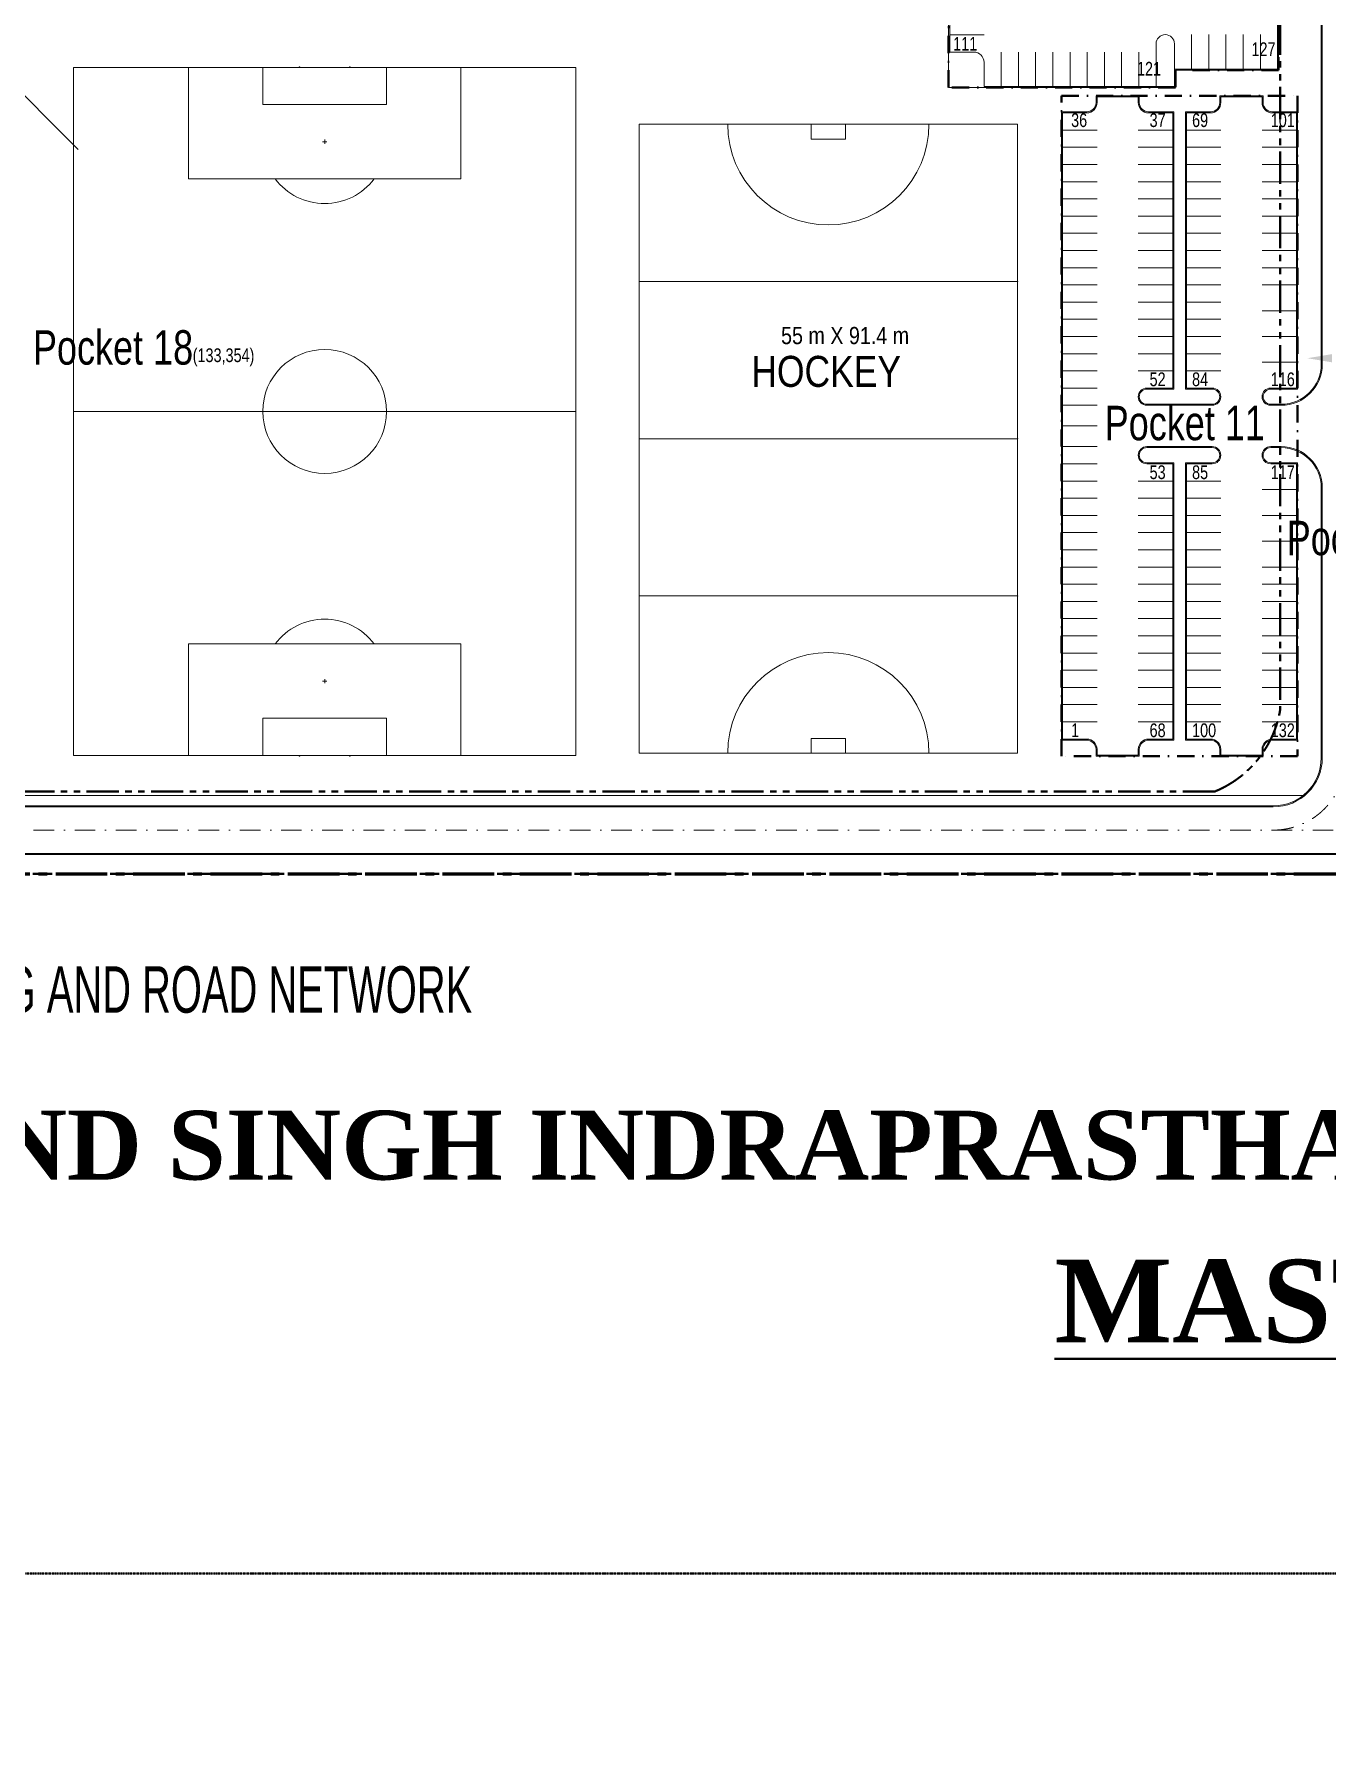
# Model space of a CAD drawing. Header units: inches. Extents: x 5542223 to 12533222, y 497239 to 5189502.
# Drawn here: x 6555864 to 6743745, y 1792838 to 2042970 of the extents above; entities that cross this region are included whole.
import ezdxf
from ezdxf.enums import TextEntityAlignment as Align

# ---------------------------------------------------------------- set-up
doc = ezdxf.new("R2010")
doc.units = ezdxf.units.IN
doc.header["$MEASUREMENT"] = 0
for name, pattern in [('CENTER2', [1.125, 0.75, -0.125, 0.125, -0.125]), ('DASHDOT', [1, 0.5, -0.25, 0, -0.25]), ('PHANTOM2', [1.25, 0.625, -0.125, 0.125, -0.125, 0.125, -0.125])]:
    doc.linetypes.add(name, pattern=pattern)
doc.layers.get('0').update_dxf_attribs({"color": 1})
for name, color, linetype, lineweight in [('Area_parking', 7, 'DASHDOT', 40), ('el6', 7, 'Continuous', 18), ('new site profile', 7, 'CENTER2', 60), ('PARKING NO TXT', 7, 'Continuous', 9), ('Parking_Text', 7, 'Continuous', 18), ('PAVEMENT', 7, 'Continuous', 15), ('Road', 7, 'Continuous', 15), ('Road_center', 7, 'DASHDOT', 13), ('Road_CStone', 8, 'Continuous', 15), ('ROW', 7, 'PHANTOM2', 40), ('S_Parkingbays', 7, 'Continuous', 13), ('site txt', 7, 'Continuous', 18), ('SPORTS', 7, 'Continuous', 5), ('TEXT', 7, 'Continuous', 20)]:
    doc.layers.add(name, color=color, linetype=linetype, lineweight=lineweight)
doc.layers.add('TEXT-NEW', color=7, linetype='Continuous')
doc.styles.add('MUNISH', font='arial.ttf', dxfattribs={"height": 750})
doc.styles.add('NITIN', font='ARIALN.TTF', dxfattribs={"width": 0.75})
doc.styles.add('Parking_txt', font='arial.ttf', dxfattribs={"width": 0.75})

# ---------------------------------------------------------------- blocks, each defined once
blk = doc.blocks.new('A$C56F672AB')
at = {"color": 2}
for p, q in [((-3700, 50000), (-3700, 50100)), ((-3700, 50100), (-3600, 50100)), ((-3600, 50100), (-3600, 50000)), ((3700, 50100), (3600, 50100)), ((3600, 50100), (3600, 50000)), ((3700, 50000), (3700, 50100)), ((-3600, 50000), (-3700, 50000)), ((3600, 50000), (3700, 50000)), ((-3700, -50000), (-3700, -50100)), ((-3600, -50000), (-3700, -50000)), ((-3600, -50100), (-3600, -50000)), ((3600, -50100), (3600, -50000)), ((3600, -50000), (3700, -50000)), ((3700, -50000), (3700, -50100)), ((-3700, -50100), (-3600, -50100)), ((3700, -50100), (3600, -50100))]:
    blk.add_line(p, q, dxfattribs=at)
for p, q in [((-36500, -50000), (-36500, 50000)), ((-36500, 50000), (36500, 50000)), ((36500, 50000), (36500, -50000)), ((36500, -50000), (-36500, -50000))]:
    blk.add_line(p, q)
at = {"color": 8}
for p, q in [((-19800, 33800), (-19800, 50000)), ((-9000, 50000), (-9000, 44600)), ((9000, 44600), (9000, 50000)), ((19800, 50000), (19800, 33800)), ((-9000, 44600), (9000, 44600)), ((300, 39200), (-300, 39200)), ((0, 38900), (0, 39500)), ((19800, 33800), (-19800, 33800)), ((-36500, 0), (36500, 0)), ((-36500, 0), (36500, 0)), ((19800, -33800), (-19800, -33800)), ((-19800, -33800), (-19800, -50000)), ((19800, -50000), (19800, -33800)), ((300, -39200), (-300, -39200)), ((0, -38900), (0, -39500)), ((-9000, -50000), (-9000, -44600)), ((-9000, -44600), (9000, -44600)), ((9000, -44600), (9000, -50000))]:
    blk.add_line(p, q, dxfattribs=at)
for centre, major_axis, start_param, end_param in [((0, 39200), (9000, 0), 3.7850813, 5.6396717), ((0, 0), (-9000, 0), 3.1416112, 9.4247965), ((0, 0), (-9000, 0), 3.1416112, 9.4247965), ((0, -39200), (-9000, 0), 3.7851063, 5.6396967)]:
    blk.add_ellipse(centre, major_axis=major_axis, ratio=1, start_param=start_param, end_param=end_param, dxfattribs=at)
at = {"color": 2}
for points in [[(-3700, 50000), (-3600, 50000), (-3700, 50100), (-3600, 50100)], [(3700, 50000), (3600, 50000), (3700, 50100), (3600, 50100)], [(-3700, -50000), (-3600, -50000), (-3700, -50100), (-3600, -50100)], [(3700, -50000), (3600, -50000), (3700, -50100), (3600, -50100)]]:
    blk.add_solid(points, dxfattribs=at)
blk = doc.blocks.new('HOCKEY')
at = {"layer": 'SPORTS'}
for p, q in [((-27500, 45700), (-27500, -45700)), ((27500, 45700), (-27500, 45700)), ((27500, -45700), (27500, 45700)), ((27500, 22850), (-27500, 22850)), ((27500, 0), (-27500, 0)), ((27500, -22850), (-27500, -22850)), ((-27500, -45700), (27500, -45700))]:
    blk.add_line(p, q, dxfattribs=at)
for points in [[(2500, 45700), (2500, 43560), (-2500, 43560), (-2500, 45700)], [(2500, -45700), (2500, -43560), (-2500, -43560), (-2500, -45700)]]:
    blk.add_lwpolyline(points, dxfattribs=at)
for centre, start, end in [((0, 45700), 180, 360), ((0, -45700), 0, 180)]:
    blk.add_arc(centre, 14630, start, end, dxfattribs=at)
for p in [(27500, 22850), (27500, 0), (27500, -22850)]:
    blk.add_point(p, dxfattribs=at)
at = {"layer": 'SPORTS', "style": 'NITIN'}
blk.add_text('55 m X 91.4 m', height=2500, dxfattribs=at).set_placement((2433, 13748), align=Align.CENTER)
blk.add_text('HOCKEY', height=4500, dxfattribs=at).set_placement((-11197, 7540))

msp = doc.modelspace()

# ---------------------------------------------------------------- linework, layer by layer
msp.add_circle((6864263.374, 1819279.277), 1322040.52)
at = {"layer": 'Area_parking', "ltscale": 5000}
for p, q in [((6736767.133, 2069646.245), (6736767.133, 2037786.245)), ((6688794.633, 2035257.199), (6688794.633, 2063237.199)), ((6736767.133, 2037786.245), (6721767.133, 2037786.245)), ((6721767.133, 2037786.245), (6721767.133, 2035257.199)), ((6721767.133, 2035257.199), (6688794.633, 2035257.199))]:
    msp.add_line(p, q, dxfattribs=at)
at = {"layer": 'Area_parking', "ltscale": 5000, "elevation": 0}
msp.add_lwpolyline([(6705217.133, 2034067.839), (6739517.133, 2034067.839), (6739517.133, 1938067.839), (6705217.133, 1938067.839)], close=True, dxfattribs=at)
at = {"layer": 'new site profile', "ltscale": 10000}
msp.add_lwpolyline([(6761787.132, 2262957.199), (6513967.133, 2074507.199), (6410217.133, 1970957.199), (6410217.133, 1920957.199), (6513967.133, 1920957.199), (6761787.133, 1920957.199)], dxfattribs=at)
at = {"layer": 'PAVEMENT', "ltscale": 6000}
msp.add_line((6740313.591, 1932357.199), (6548987.153, 1932357.199), dxfattribs=at)
at = {"layer": 'Road'}
for p, q in [((6736617.133, 2037936.245), (6736617.133, 2069496.245)), ((6688944.633, 2040407.199), (6688944.633, 2060407.199)), ((6718944.633, 2041599.995), (6718944.633, 2035407.199)), ((6721617.133, 2035407.199), (6721617.133, 2041599.995)), ((6692444.633, 2040407.199), (6688944.633, 2040407.199)), ((6693944.633, 2038907.199), (6693944.633, 2035407.199)), ((6736617.133, 2037936.245), (6721617.133, 2037936.245)), ((6721617.133, 2037936.245), (6721617.133, 2035407.199)), ((6721617.133, 2035407.199), (6693944.633, 2035407.199)), ((6710367.133, 2033917.839, 0), (6710367.133, 2033067.839, 0)), ((6710367.133, 2033917.839, 0), (6716367.133, 2033917.839, 0)), ((6716367.133, 2033917.839, 0), (6716367.133, 2033067.839, 0)), ((6728367.133, 2033917.839, 0), (6728367.133, 2033067.839, 0)), ((6728367.133, 2033917.839, 0), (6734367.133, 2033917.839, 0)), ((6734367.133, 2033917.839, 0), (6734367.133, 2033067.839, 0)), ((6705367.133, 2031567.839, 0), (6705367.133, 1940567.839, 0)), ((6705367.133, 2031567.839, 0), (6708867.133, 2031567.839, 0)), ((6717867.133, 2031567.839, 0), (6721367.133, 2031567.839, 0)), ((6721367.133, 2031567.839, 0), (6721367.133, 1991567.839, 0)), ((6723367.133, 2031567.839, 0), (6723367.133, 1991567.839, 0)), ((6723367.133, 2031567.839, 0), (6726867.133, 2031567.839, 0)), ((6735867.133, 2031567.839, 0), (6739367.133, 2031567.839, 0)), ((6739367.133, 2031567.839, 0), (6739367.133, 1991567.839, 0)), ((6705367.133, 2029067.839, 0), (6710367.133, 2029067.839, 0)), ((6716367.133, 2029067.839, 0), (6721367.133, 2029067.839, 0)), ((6723367.133, 2029067.839, 0), (6728367.133, 2029067.839, 0)), ((6734367.133, 2029067.839, 0), (6739367.133, 2029067.839, 0)), ((6705367.133, 2026567.839, 0), (6710367.133, 2026567.839, 0)), ((6716367.133, 2026567.839, 0), (6721367.133, 2026567.839, 0)), ((6723367.133, 2026567.839, 0), (6728367.133, 2026567.839, 0)), ((6734367.133, 2026567.839, 0), (6739367.133, 2026567.839, 0)), ((6705367.133, 2024067.839, 0), (6710367.133, 2024067.839, 0)), ((6716367.133, 2024067.839, 0), (6721367.133, 2024067.839, 0)), ((6723367.133, 2024067.839, 0), (6728367.133, 2024067.839, 0)), ((6734367.133, 2024067.839, 0), (6739367.133, 2024067.839, 0)), ((6705367.133, 2021567.839, 0), (6710367.133, 2021567.839, 0)), ((6716367.133, 2021567.839, 0), (6721367.133, 2021567.839, 0)), ((6723367.133, 2021567.839, 0), (6728367.133, 2021567.839, 0)), ((6734367.133, 2021567.839, 0), (6739367.133, 2021567.839, 0)), ((6705367.133, 2019067.839, 0), (6710367.133, 2019067.839, 0)), ((6716367.133, 2019067.839, 0), (6721367.133, 2019067.839, 0)), ((6723367.133, 2019067.839, 0), (6728367.133, 2019067.839, 0)), ((6734367.133, 2019067.839, 0), (6739367.133, 2019067.839, 0)), ((6705367.133, 2016567.839, 0), (6710367.133, 2016567.839, 0)), ((6716367.133, 2016567.839, 0), (6721367.133, 2016567.839, 0)), ((6723367.133, 2016567.839, 0), (6728367.133, 2016567.839, 0)), ((6734367.133, 2016567.839, 0), (6739367.133, 2016567.839, 0)), ((6705367.133, 2014067.839, 0), (6710367.133, 2014067.839, 0)), ((6716367.133, 2014067.839, 0), (6721367.133, 2014067.839, 0)), ((6723367.133, 2014067.839, 0), (6728367.133, 2014067.839, 0)), ((6734367.133, 2014067.839, 0), (6739367.133, 2014067.839, 0)), ((6705367.133, 2011567.839, 0), (6710367.133, 2011567.839, 0)), ((6716367.133, 2011567.839, 0), (6721367.133, 2011567.839, 0)), ((6723367.133, 2011567.839, 0), (6728367.133, 2011567.839, 0)), ((6734367.133, 2011567.839, 0), (6739367.133, 2011567.839, 0)), ((6705367.133, 2009067.839, 0), (6710367.133, 2009067.839, 0)), ((6716367.133, 2009067.839, 0), (6721367.133, 2009067.839, 0)), ((6723367.133, 2009067.839, 0), (6728367.133, 2009067.839, 0)), ((6734367.133, 2009067.839, 0), (6739367.133, 2009067.839, 0)), ((6705367.133, 2006567.839, 0), (6710367.133, 2006567.839, 0)), ((6716367.133, 2006567.839, 0), (6721367.133, 2006567.839, 0)), ((6723367.133, 2006567.839, 0), (6728367.133, 2006567.839, 0)), ((6734367.133, 2006567.839, 0), (6739367.133, 2006567.839, 0)), ((6705367.133, 2004067.839, 0), (6710367.133, 2004067.839, 0)), ((6716367.133, 2004067.839, 0), (6721367.133, 2004067.839, 0)), ((6723367.133, 2004067.839, 0), (6728367.133, 2004067.839, 0)), ((6705367.133, 2001567.839, 0), (6710367.133, 2001567.839, 0)), ((6716367.133, 2001567.839, 0), (6721367.133, 2001567.839, 0)), ((6723367.133, 2001567.839, 0), (6728367.133, 2001567.839, 0)), ((6734367.133, 2002817.839, 0), (6739367.133, 2002817.839, 0)), ((6705367.133, 1999067.839, 0), (6710367.133, 1999067.839, 0)), ((6716367.133, 1999067.839, 0), (6721367.133, 1999067.839, 0)), ((6723367.133, 1999067.839, 0), (6728367.133, 1999067.839, 0)), ((6734367.133, 1999067.839, 0), (6739367.133, 1999067.839, 0)), ((6705367.133, 1996567.839, 0), (6710367.133, 1996567.839, 0)), ((6716367.133, 1996567.839, 0), (6721367.133, 1996567.839, 0)), ((6723367.133, 1996567.839, 0), (6728367.133, 1996567.839, 0)), ((6705367.133, 1994067.839, 0), (6710367.133, 1994067.839, 0)), ((6716367.133, 1994067.839, 0), (6721367.133, 1994067.839, 0)), ((6723367.133, 1994067.839, 0), (6728367.133, 1994067.839, 0)), ((6734367.133, 1995317.839, 0), (6739367.133, 1995317.839, 0)), ((6705367.133, 1991567.839, 0), (6710367.133, 1991567.839, 0)), ((6717617.133, 1991567.839, 0), (6721367.133, 1991567.839, 0)), ((6723367.133, 1991567.839, 0), (6727117.133, 1991567.839, 0)), ((6735617.133, 1991567.839, 0), (6739367.133, 1991567.839, 0)), ((6705367.133, 1989067.839, 0), (6710367.133, 1989067.839, 0)), ((6717617.133, 1989067.839, 0), (6727117.133, 1989067.839, 0)), ((6735617.133, 1989067.839, 0), (6737117.133, 1989067.839, 0)), ((6705367.133, 1986067.839, 0), (6710367.133, 1986067.839, 0)), ((6705367.133, 1983067.839, 0), (6710367.133, 1983067.839, 0)), ((6717617.133, 1983067.839, 0), (6727117.133, 1983067.839, 0)), ((6735617.133, 1983067.839, 0), (6737117.133, 1983067.839, 0)), ((6705367.133, 1980567.839, 0), (6710367.133, 1980567.839, 0)), ((6717617.133, 1980567.839, 0), (6721367.133, 1980567.839, 0)), ((6721367.133, 1940567.839, 0), (6721367.133, 1980567.839, 0)), ((6723367.133, 1940567.839, 0), (6723367.133, 1980567.839, 0)), ((6723367.133, 1980567.839, 0), (6727117.133, 1980567.839, 0)), ((6735617.133, 1980567.839, 0), (6739367.133, 1980567.839, 0)), ((6739367.133, 1980567.839, 0), (6739367.133, 1940567.839, 0)), ((6705367.133, 1978067.839, 0), (6710367.133, 1978067.839, 0)), ((6716367.133, 1978067.839, 0), (6721367.133, 1978067.839, 0)), ((6723367.133, 1978067.839, 0), (6728367.133, 1978067.839, 0)), ((6734367.133, 1976817.839, 0), (6739367.133, 1976817.839, 0)), ((6705367.133, 1975567.839, 0), (6710367.133, 1975567.839, 0)), ((6716367.133, 1975567.839, 0), (6721367.133, 1975567.839, 0)), ((6723367.133, 1975567.839, 0), (6728367.133, 1975567.839, 0)), ((6705367.133, 1973067.839, 0), (6710367.133, 1973067.839, 0)), ((6716367.133, 1973067.839, 0), (6721367.133, 1973067.839, 0)), ((6723367.133, 1973067.839, 0), (6728367.133, 1973067.839, 0)), ((6734367.133, 1973067.839, 0), (6739367.133, 1973067.839, 0)), ((6705367.133, 1970567.839, 0), (6710367.133, 1970567.839, 0)), ((6716367.133, 1970567.839, 0), (6721367.133, 1970567.839, 0)), ((6723367.133, 1970567.839, 0), (6728367.133, 1970567.839, 0)), ((6734367.133, 1969317.839, 0), (6739367.133, 1969317.839, 0)), ((6705367.133, 1968067.839, 0), (6710367.133, 1968067.839, 0)), ((6716367.133, 1968067.839, 0), (6721367.133, 1968067.839, 0)), ((6723367.133, 1968067.839, 0), (6728367.133, 1968067.839, 0)), ((6705367.133, 1965567.839, 0), (6710367.133, 1965567.839, 0)), ((6716367.133, 1965567.839, 0), (6721367.133, 1965567.839, 0)), ((6723367.133, 1965567.839, 0), (6728367.133, 1965567.839, 0)), ((6734367.133, 1965567.839, 0), (6739367.133, 1965567.839, 0)), ((6705367.133, 1963067.839, 0), (6710367.133, 1963067.839, 0)), ((6716367.133, 1963067.839, 0), (6721367.133, 1963067.839, 0)), ((6723367.133, 1963067.839, 0), (6728367.133, 1963067.839, 0)), ((6734367.133, 1963067.839, 0), (6739367.133, 1963067.839, 0)), ((6705367.133, 1960567.839, 0), (6710367.133, 1960567.839, 0)), ((6716367.133, 1960567.839, 0), (6721367.133, 1960567.839, 0)), ((6723367.133, 1960567.839, 0), (6728367.133, 1960567.839, 0)), ((6734367.133, 1960567.839, 0), (6739367.133, 1960567.839, 0)), ((6705367.133, 1958067.839, 0), (6710367.133, 1958067.839, 0)), ((6716367.133, 1958067.839, 0), (6721367.133, 1958067.839, 0)), ((6723367.133, 1958067.839, 0), (6728367.133, 1958067.839, 0)), ((6734367.133, 1958067.839, 0), (6739367.133, 1958067.839, 0)), ((6705367.133, 1955567.839, 0), (6710367.133, 1955567.839, 0)), ((6716367.133, 1955567.839, 0), (6721367.133, 1955567.839, 0)), ((6723367.133, 1955567.839, 0), (6728367.133, 1955567.839, 0)), ((6734367.133, 1955567.839, 0), (6739367.133, 1955567.839, 0)), ((6705367.133, 1953067.839, 0), (6710367.133, 1953067.839, 0)), ((6716367.133, 1953067.839, 0), (6721367.133, 1953067.839, 0)), ((6723367.133, 1953067.839, 0), (6728367.133, 1953067.839, 0)), ((6734367.133, 1953067.839, 0), (6739367.133, 1953067.839, 0)), ((6705367.133, 1950567.839, 0), (6710367.133, 1950567.839, 0)), ((6716367.133, 1950567.839, 0), (6721367.133, 1950567.839, 0)), ((6723367.133, 1950567.839, 0), (6728367.133, 1950567.839, 0)), ((6734367.133, 1950567.839, 0), (6739367.133, 1950567.839, 0)), ((6705367.133, 1948067.839, 0), (6710367.133, 1948067.839, 0)), ((6716367.133, 1948067.839, 0), (6721367.133, 1948067.839, 0)), ((6723367.133, 1948067.839, 0), (6728367.133, 1948067.839, 0)), ((6734367.133, 1948067.839, 0), (6739367.133, 1948067.839, 0)), ((6705367.133, 1945567.839, 0), (6710367.133, 1945567.839, 0)), ((6716367.133, 1945567.839, 0), (6721367.133, 1945567.839, 0)), ((6723367.133, 1945567.839, 0), (6728367.133, 1945567.839, 0)), ((6734367.133, 1945567.839, 0), (6739367.133, 1945567.839, 0)), ((6705367.133, 1943067.839, 0), (6710367.133, 1943067.839, 0)), ((6716367.133, 1943067.839, 0), (6721367.133, 1943067.839, 0)), ((6723367.133, 1943067.839, 0), (6728367.133, 1943067.839, 0)), ((6734367.133, 1943067.839, 0), (6739367.133, 1943067.839, 0)), ((6705367.133, 1940567.839, 0), (6708867.133, 1940567.839, 0)), ((6710367.133, 1938217.839, 0), (6710367.133, 1939067.839, 0)), ((6716367.133, 1938217.839, 0), (6716367.133, 1939067.839, 0)), ((6717867.133, 1940567.839, 0), (6721367.133, 1940567.839, 0)), ((6723367.133, 1940567.839, 0), (6726867.133, 1940567.839, 0)), ((6728367.133, 1938217.839, 0), (6728367.133, 1939067.839, 0)), ((6734367.133, 1938217.839, 0), (6734367.133, 1939067.839, 0)), ((6735867.133, 1940567.839, 0), (6739367.133, 1940567.839, 0)), ((6710367.133, 1938217.839, 0), (6716367.133, 1938217.839, 0)), ((6728367.133, 1938217.839, 0), (6734367.133, 1938217.839, 0))]:
    msp.add_line(p, q, dxfattribs=at)
at = {"layer": 'Road', "ltscale": 6000}
for p, q in [((6743117.133, 2063584.943), (6743117.133, 1995067.839)), ((6743117.133, 1977067.839), (6743117.133, 1937832.199)), ((6553497.133, 1930707.199), (6735992.133, 1930707.199)), ((6554497.133, 1930707.199), (6735992.133, 1930707.199)), ((6548497.133, 1923957.199), (7210947.129, 1923957.199))]:
    msp.add_line(p, q, dxfattribs=at)
at = {"layer": 'Road'}
for centre, radius, start, end in [((6720280.883, 2041599.995), 1336.25, 0, 180), ((6692444.633, 2038907.199), 1500, 0, 90), ((6708867.133, 2033067.839, 0), 1500, 270, 0), ((6717867.133, 2033067.839, 0), 1500, 180, 270), ((6726867.133, 2033067.839, 0), 1500, 270, 0), ((6735867.133, 2033067.839, 0), 1500, 180, 270), ((6717617.133, 1990317.839, 0), 1250, 90, 270), ((6727117.133, 1990317.839, 0), 1250, 270, 90), ((6735617.133, 1990317.839, 0), 1250, 90, 270), ((6717617.133, 1981817.839, 0), 1250, 90, 270), ((6727117.133, 1981817.839, 0), 1250, 270, 90), ((6735617.133, 1981817.839, 0), 1250, 90, 270), ((6737117.133, 1977067.839), 6000, 0, 90), ((6708867.133, 1939067.839, 0), 1500, 0, 90), ((6717867.133, 1939067.839, 0), 1500, 90, 180), ((6726867.133, 1939067.839, 0), 1500, 0, 90), ((6735867.133, 1939067.839, 0), 1500, 90, 180)]:
    msp.add_arc(centre, radius, start, end, dxfattribs=at)
at = {"layer": 'Road', "ltscale": 6000}
for centre, radius in [((6737117.133, 1995067.839, 0), 6000), ((6735992.133, 1937832.199), 7125)]:
    msp.add_arc(centre, radius, 270, 0, dxfattribs=at)
at = {"layer": 'Road_center', "ltscale": 6000}
msp.add_line((6441717.133, 1927332.199), (7210947.129, 1927332.199), dxfattribs=at)
msp.add_arc((6735992.133, 1937832.199), 10500, 270, 0, dxfattribs=at)
at = {"layer": 'Road_CStone', "ltscale": 6000}
for p, q in [((6736767.133, 2037786.245), (6736767.133, 2069646.245)), ((6688794.633, 2035257.199), (6688794.633, 2063237.199)), ((6742967.133, 2063584.943), (6742967.133, 1995067.841)), ((6736767.133, 2037786.245), (6721767.133, 2037786.245)), ((6721767.133, 2037786.245), (6721767.133, 2035257.199)), ((6721767.133, 2035257.199), (6688794.633, 2035257.199)), ((6710217.133, 2034067.839, 0), (6710217.133, 2033067.839, 0)), ((6710217.133, 2034067.839, 0), (6716517.133, 2034067.839, 0)), ((6716517.133, 2034067.839, 0), (6716517.133, 2033067.839, 0)), ((6728217.133, 2034067.839, 0), (6728217.133, 2033067.839, 0)), ((6728217.133, 2034067.839, 0), (6734517.133, 2034067.839, 0)), ((6734517.133, 2034067.839, 0), (6734517.133, 2033067.839, 0)), ((6705217.133, 2031717.839, 0), (6705217.133, 1940417.839, 0)), ((6705217.133, 2031717.839, 0), (6708867.133, 2031717.839, 0)), ((6717867.133, 2031717.839, 0), (6721517.133, 2031717.839, 0)), ((6721517.133, 2031717.839, 0), (6721517.133, 1991417.839, 0)), ((6723217.133, 2031717.839, 0), (6723217.133, 1991417.839, 0)), ((6723217.133, 2031717.839, 0), (6726867.133, 2031717.839, 0)), ((6735867.133, 2031717.839, 0), (6739517.133, 2031717.839, 0)), ((6739517.133, 2031717.839, 0), (6739517.133, 1991417.839, 0)), ((6717617.133, 1991417.839, 0), (6721517.133, 1991417.839, 0)), ((6723217.133, 1991417.839, 0), (6727117.133, 1991417.839, 0)), ((6735617.133, 1991417.839, 0), (6739517.133, 1991417.839, 0)), ((6717617.133, 1989217.839, 0), (6727117.133, 1989217.839, 0)), ((6735617.133, 1989217.839, 0), (6737117.133, 1989217.839, 0)), ((6717617.133, 1982917.839, 0), (6727117.133, 1982917.839, 0)), ((6735617.133, 1982917.839, 0), (6737117.133, 1982917.839, 0)), ((6717617.133, 1980717.839, 0), (6721517.133, 1980717.839, 0)), ((6721517.133, 1940417.839, 0), (6721517.133, 1980717.839, 0)), ((6723217.133, 1940417.839, 0), (6723217.133, 1980717.839, 0)), ((6723217.133, 1980717.839, 0), (6727117.133, 1980717.839, 0)), ((6735617.133, 1980717.839, 0), (6739517.133, 1980717.839, 0)), ((6739517.133, 1980717.839, 0), (6739517.133, 1940417.839, 0)), ((6742967.133, 1977067.839), (6742967.133, 1937832.199)), ((6705217.133, 1940417.839, 0), (6708867.133, 1940417.839, 0)), ((6710217.133, 1938067.839, 0), (6710217.133, 1939067.839, 0)), ((6716517.133, 1938067.839, 0), (6716517.133, 1939067.839, 0)), ((6717867.133, 1940417.839, 0), (6721517.133, 1940417.839, 0)), ((6723217.133, 1940417.839, 0), (6726867.133, 1940417.839, 0)), ((6728217.133, 1938067.839, 0), (6728217.133, 1939067.839, 0)), ((6734517.133, 1938067.839, 0), (6734517.133, 1939067.839, 0)), ((6735867.133, 1940417.839, 0), (6739517.133, 1940417.839, 0)), ((6710217.133, 1938067.839, 0), (6716517.133, 1938067.839, 0)), ((6728217.133, 1938067.839, 0), (6734517.133, 1938067.839, 0)), ((6553497.133, 1930857.199), (6735992.133, 1930857.199)), ((6548487.794, 1923807.199), (7210947.129, 1923807.199))]:
    msp.add_line(p, q, dxfattribs=at)
for centre, radius, start, end in [((6708867.133, 2033067.839, 0), 1350, 270, 0), ((6717867.133, 2033067.839, 0), 1350, 180, 270), ((6726867.133, 2033067.839, 0), 1350, 270, 0), ((6735867.133, 2033067.839, 0), 1350, 180, 270), ((6737117.133, 1995067.839, 0), 5850, 270, 0), ((6717617.133, 1990317.839, 0), 1100, 90, 270), ((6727117.133, 1990317.839, 0), 1100, 270, 90), ((6735617.133, 1990317.839, 0), 1100, 90, 270), ((6717617.133, 1981817.839, 0), 1100, 90, 270), ((6727117.133, 1981817.839, 0), 1100, 270, 90), ((6735617.133, 1981817.839, 0), 1100, 90, 270), ((6737117.133, 1977067.839), 5850, 0, 90), ((6708867.133, 1939067.839, 0), 1350, 0, 90), ((6717867.133, 1939067.839, 0), 1350, 90, 180), ((6726867.133, 1939067.839, 0), 1350, 0, 90), ((6735867.133, 1939067.839, 0), 1350, 90, 180), ((6735992.133, 1937832.199), 6975, 270, 0)]:
    msp.add_arc(centre, radius, start, end, dxfattribs=at)
at = {"layer": 'ROW', "ltscale": 7500}
for p, q in [((6737017.133, 2175957.199, 0), (6737017.133, 1944957.199, 0)), ((6727517.133, 1932957.199), (6441717.133, 1932957.199)), ((7210947.133, 1920957.199), (6441717.133, 1920957.199))]:
    msp.add_line(p, q, dxfattribs=at)
at = {"layer": 'ROW'}
msp.add_lwpolyline([(6385948.585, 2320467.475), (7342578.163, 2320467.475), (7342578.163, 1819279.277), (6385948.585, 1819279.277)], close=True, dxfattribs=at)
at = {"layer": 'ROW', "ltscale": 7500}
msp.add_arc((6721583.725, 1947414.898), 15627.872, 292.31314094, 350.95188829, dxfattribs=at)
at = {"layer": 'S_Parkingbays'}
for p, q in [((6693944.633, 2042907.199), (6688944.633, 2042907.199)), ((6724117.133, 2037936.245), (6724117.133, 2042936.245)), ((6726617.133, 2037936.245), (6726617.133, 2042936.245)), ((6729117.133, 2037936.245), (6729117.133, 2042936.245)), ((6731617.133, 2037936.245), (6731617.133, 2042936.245)), ((6734117.133, 2037936.245), (6734117.133, 2042936.245)), ((6696444.633, 2040407.199), (6696444.633, 2035407.199)), ((6698944.633, 2040407.199), (6698944.633, 2035407.199)), ((6701444.633, 2040407.199), (6701444.633, 2035407.199)), ((6703944.633, 2040407.199), (6703944.633, 2035407.199)), ((6706444.633, 2040407.199), (6706444.633, 2035407.199)), ((6708944.633, 2040407.199), (6708944.633, 2035407.199)), ((6711444.633, 2040407.199), (6711444.633, 2035407.199)), ((6713944.633, 2040407.199), (6713944.633, 2035407.199)), ((6716444.633, 2040407.199), (6716444.633, 2035407.199))]:
    msp.add_line(p, q, dxfattribs=at)
at = {"layer": 'TEXT', "lineweight": 5}
msp.add_line((6562222.139, 2026252.193), (6510768.857, 2077705.476), dxfattribs=at)
at = {"layer": 'TEXT-NEW'}
msp.add_solid([(6744533.879, 1996514.371, 0), (6740933.879, 1995914.371, 0), (6744533.879, 1995314.371, 0)], dxfattribs=at)

# ---------------------------------------------------------------- block references
at = {"layer": 'el6'}
msp.add_blockref('HOCKEY', (6671304.007, 1984210.608, 0), dxfattribs=at)
at = {"layer": 'SPORTS'}
msp.add_blockref('A$C56F672AB', (6598068.735, 1988183.909), dxfattribs=at)

# ---------------------------------------------------------------- texts
at = {"layer": 'PARKING NO TXT', "style": 'Parking_txt', "width": 0.75}
for s, p in [('111', (6689451.574, 2040612.453, 0)), ('127', (6732823.723, 2039821.891, 0)), ('121', (6716175.718, 2036982.697, 0)), ('36', (6706601.677, 2029507.792)), ('37', (6718006.8, 2029507.792)), ('69', (6724187.031, 2029507.792)), ('101', (6735625.757, 2029507.792)), ('(133,354)', (6578879.647, 1995348.138, 0)), ('52', (6718006.8, 1991852.372)), ('84', (6724187.031, 1991852.372)), ('116', (6735625.757, 1991852.372)), ('53', (6718006.8, 1978342.9)), ('85', (6724187.031, 1978342.9)), ('117', (6735625.757, 1978342.9)), ('1', (6706601.677, 1940860.036)), ('68', (6718006.8, 1940844.631)), ('100', (6724187.031, 1940844.631)), ('132', (6735625.757, 1940844.631))]:
    msp.add_text(s, height=2000, dxfattribs=at).set_placement(p)
at = {"layer": 'Parking_Text', "style": 'Parking_txt', "width": 0.75}
for s, p in [('Pocket 18', (6555650.976, 1994983.142)), ('Pocket 11', (6711478.787, 1983996.66)), ('Pocket 15', (6737951.137, 1967286.771))]:
    msp.add_text(s, height=5000, dxfattribs=at).set_placement(p)
at = {"layer": 'ROW', "attachment_point": 1, "style": 'MUNISH'}
for s, insert, char_height, width in [('{\\fTimes New Roman|b1|i0|c0|p18;GURU GOBIND SINGH INDRAPRASTHA UNIVERSITY  SECTOR-16-C DWARKA NEW DELHI 110075}', (6461992.2, 1886555.167), 10000, 773869.47469), ('{\\fTimes New Roman|b1|i0|c0|p18;\\LMASTER PLAN}', (6704174.359, 1864907.678), 12000, 646934.92497)]:
    msp.add_mtext(s, dxfattribs=dict(at, insert=insert, char_height=char_height, width=width))
at = {"layer": 'site txt', "ltscale": 0.1, "insert": (6574741.059, 1904122.774), "char_height": 6750, "width": 156900.19796, "attachment_point": 5, "style": 'NITIN'}
msp.add_mtext('PARKING AND ROAD NETWORK', dxfattribs=at)

doc.saveas('drawing.dxf')
